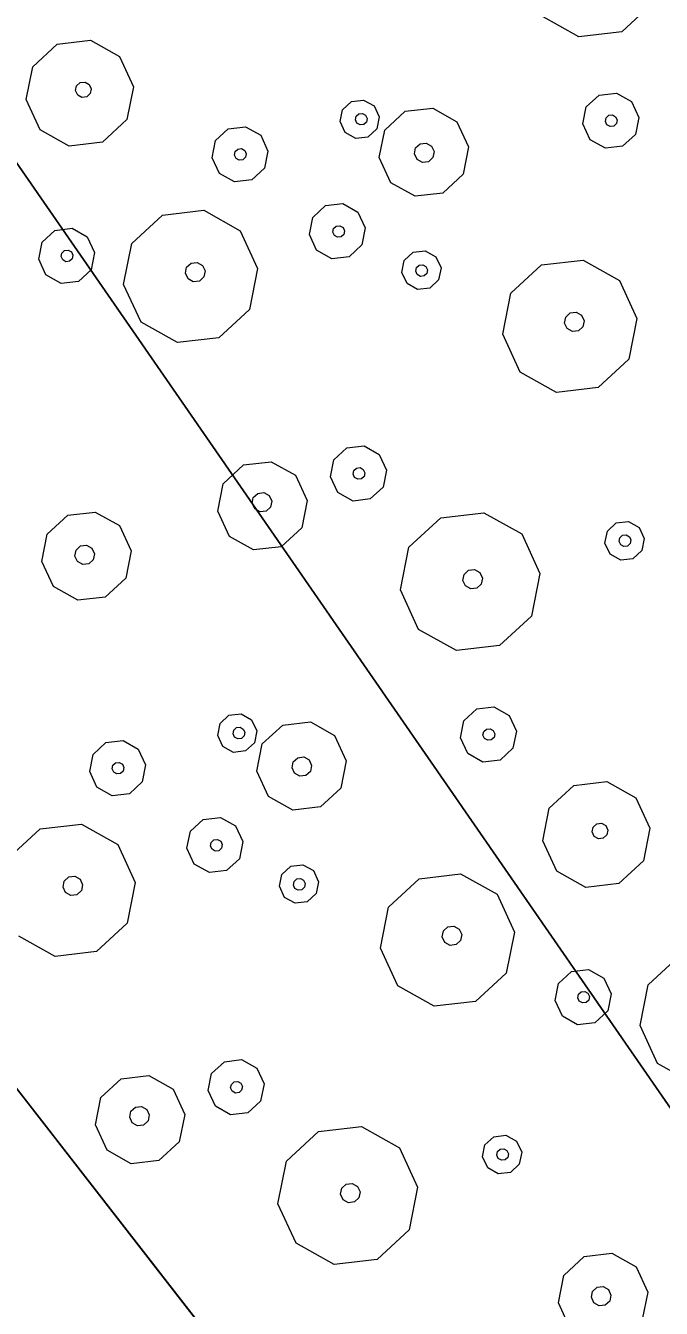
# Model space of a CAD drawing. Header units: metres. Extents: x -2858 to 512, y -1995 to 1252.
# Drawn here: x -465.506 to -463.697, y -150.87 to -147.221 of the extents above; entities that cross this region are included whole.
import ezdxf
from ezdxf.enums import TextEntityAlignment as Align

# ---------------------------------------------------------------- set-up
doc = ezdxf.new("R2010")
doc.units = ezdxf.units.M
for name, color, linetype in [('Calque commun', 7, 'Continuous'), ('Calque11', 7, 'Continuous'), ('Textes', 7, 'Continuous')]:
    doc.layers.add(name, color=color, linetype=linetype)
doc.styles.add('Arial23', font='arial.ttf', dxfattribs={"height": 0.589851})

# ---------------------------------------------------------------- blocks, each defined once
blk = doc.blocks.new('geometrebondepartleger')
at = {"layer": 'Calque11', "color": 7, "linetype": 'Continuous', "lineweight": 9}
blk.add_line((150.3457, 147.4392, 79), (130.1803, 35.9078, 79), dxfattribs=at)
blk = doc.blocks.new('pattern')
at = {"layer": 'Calque commun', "color": 54, "linetype": 'Continuous', "lineweight": 9}
for p, q in [((69.2335, 81.8979), (69.3016, 81.9381)), ((69.202, 81.8253), (69.2335, 81.8979)), ((69.2192, 81.7481), (69.202, 81.8253)), ((69.3025, 81.8094), (69.3094, 81.8253)), ((69.3062, 81.7925), (69.3025, 81.8094)), ((69.3094, 81.8253), (69.3243, 81.8341)), ((69.3243, 81.8341), (69.3415, 81.8325)), ((69.3415, 81.8325), (69.3545, 81.821)), ((69.3545, 81.821), (69.3582, 81.8041)), ((69.3192, 81.7811), (69.3062, 81.7925)), ((69.3364, 81.7794), (69.3192, 81.7811)), ((69.3513, 81.7882), (69.3364, 81.7794)), ((69.3582, 81.8041), (69.3513, 81.7882)), ((69.4569, 81.801), (69.4254, 81.7284)), ((69.2785, 81.6957), (69.2192, 81.7481)), ((69.4254, 81.7284), (69.3573, 81.6882)), ((69.3573, 81.6882), (69.2785, 81.6957)), ((68.7043, 81.6008), (68.7301, 81.485)), ((68.7301, 81.485), (68.6829, 81.3761)), ((68.6829, 81.3761), (68.5807, 81.3158)), ((69.1763, 81.3653), (69.2061, 81.3829)), ((69.2061, 81.3829), (69.2405, 81.3796)), ((69.2405, 81.3796), (69.2665, 81.3567)), ((69.1625, 81.3336), (69.1763, 81.3653)), ((69.17, 81.2998), (69.1625, 81.3336)), ((69.2003, 81.3307), (69.2044, 81.3403)), ((69.2044, 81.3403), (69.2134, 81.3455)), ((69.2134, 81.3455), (69.2237, 81.3446)), ((69.2237, 81.3446), (69.2315, 81.3377)), ((69.2315, 81.3377), (69.2337, 81.3275)), ((69.2665, 81.3567), (69.274, 81.323)), ((68.5807, 81.3158), (68.4626, 81.3271)), ((69.196, 81.2769), (69.17, 81.2998)), ((69.2026, 81.3206), (69.2003, 81.3307)), ((69.2103, 81.3137), (69.2026, 81.3206)), ((69.2207, 81.3127), (69.2103, 81.3137)), ((69.2296, 81.318), (69.2207, 81.3127)), ((69.2337, 81.3275), (69.2296, 81.318)), ((69.274, 81.323), (69.2602, 81.2912)), ((68.6709, 81.2543), (68.7135, 81.2794)), ((68.7135, 81.2794), (68.7627, 81.2747)), ((68.7627, 81.2747), (68.7998, 81.242)), ((69.2304, 81.2736), (69.196, 81.2769)), ((69.2602, 81.2912), (69.2304, 81.2736)), ((69.448, 81.211), (69.5544, 81.2738)), ((69.5544, 81.2738), (69.6775, 81.2621)), ((69.6775, 81.2621), (69.7701, 81.1803)), ((68.6512, 81.2089), (68.6709, 81.2543)), ((68.7998, 81.242), (68.8105, 81.1937)), ((68.662, 81.1607), (68.6512, 81.2089)), ((68.7134, 81.2038), (68.7176, 81.2133)), ((68.7157, 81.1937), (68.7134, 81.2038)), ((68.7235, 81.1868), (68.7157, 81.1937)), ((68.7176, 81.2133), (68.7265, 81.2186)), ((68.7338, 81.1858), (68.7235, 81.1868)), ((68.7265, 81.2186), (68.7368, 81.2176)), ((68.7428, 81.1911), (68.7338, 81.1858)), ((68.7368, 81.2176), (68.7446, 81.2107)), ((68.7469, 81.2006), (68.7428, 81.1911)), ((68.7446, 81.2107), (68.7469, 81.2006)), ((68.8105, 81.1937), (68.7909, 81.1484)), ((69.3988, 81.0976), (69.448, 81.211)), ((68.6991, 81.1279), (68.662, 81.1607)), ((69.7701, 81.1803), (69.797, 81.0597)), ((68.7483, 81.1232), (68.6991, 81.1279)), ((68.7909, 81.1484), (68.7483, 81.1232)), ((69.4257, 80.9769), (69.3988, 81.0976)), ((69.56, 81.0819), (69.5669, 81.0977)), ((69.5638, 81.065), (69.56, 81.0819)), ((69.5669, 81.0977), (69.5818, 81.1065)), ((69.5818, 81.1065), (69.5991, 81.1049)), ((69.5991, 81.1049), (69.612, 81.0934)), ((69.6158, 81.0765), (69.6089, 81.0607)), ((69.612, 81.0934), (69.6158, 81.0765)), ((68.246, 81.0223), (68.3277, 81.0705)), ((68.3277, 81.0705), (68.4222, 81.0615)), ((68.4222, 81.0615), (68.4934, 80.9987)), ((69.5768, 81.0535), (69.5638, 81.065)), ((69.594, 81.0519), (69.5768, 81.0535)), ((69.6089, 81.0607), (69.594, 81.0519)), ((69.797, 81.0597), (69.7478, 80.9463)), ((68.2082, 80.9352), (68.246, 81.0223)), ((68.4934, 80.9987), (68.514, 80.9061)), ((68.7235, 80.9324), (68.8257, 80.9927)), ((68.8257, 80.9927), (68.9438, 80.9814)), ((68.9438, 80.9814), (69.0328, 80.9029)), ((69.5184, 80.8951), (69.4257, 80.9769)), ((68.2289, 80.8425), (68.2082, 80.9352)), ((68.3244, 80.9238), (68.3299, 80.9365)), ((68.3299, 80.9365), (68.3419, 80.9436)), ((68.3419, 80.9436), (68.3556, 80.9422)), ((68.3556, 80.9422), (68.366, 80.9331)), ((68.366, 80.9331), (68.369, 80.9196)), ((68.6763, 80.8235), (68.7235, 80.9324)), ((69.7478, 80.9463), (69.6414, 80.8834)), ((68.3274, 80.9103), (68.3244, 80.9238)), ((68.3378, 80.9011), (68.3274, 80.9103)), ((68.3516, 80.8998), (68.3378, 80.9011)), ((68.3635, 80.9069), (68.3516, 80.8998)), ((68.369, 80.9196), (68.3635, 80.9069)), ((68.514, 80.9061), (68.4763, 80.819)), ((69.0328, 80.9029), (69.0586, 80.7871)), ((69.6414, 80.8834), (69.5184, 80.8951)), ((68.3, 80.7797), (68.2289, 80.8425)), ((68.7021, 80.7077), (68.6763, 80.8235)), ((68.8216, 80.8093), (68.8285, 80.8251)), ((68.8285, 80.8251), (68.8434, 80.8339)), ((68.8434, 80.8339), (68.8606, 80.8323)), ((68.8606, 80.8323), (68.8736, 80.8209)), ((68.8736, 80.8209), (68.8773, 80.804)), ((68.4763, 80.819), (68.3945, 80.7707)), ((68.8254, 80.7924), (68.8216, 80.8093)), ((68.8383, 80.7809), (68.8254, 80.7924)), ((68.8705, 80.7881), (68.8556, 80.7793)), ((68.8773, 80.804), (68.8705, 80.7881)), ((69.0586, 80.7871), (69.0114, 80.6782)), ((68.3945, 80.7707), (68.3, 80.7797)), ((68.8556, 80.7793), (68.8383, 80.7809)), ((69.5204, 80.6894), (69.563, 80.7146)), ((69.563, 80.7146), (69.6122, 80.7099)), ((68.7911, 80.6291), (68.7021, 80.7077)), ((69.0114, 80.6782), (68.9092, 80.6179)), ((69.5007, 80.6441), (69.5204, 80.6894)), ((69.6122, 80.7099), (69.6492, 80.6772)), ((69.6492, 80.6772), (69.66, 80.6289)), ((69.5115, 80.5958), (69.5007, 80.6441)), ((69.5629, 80.6389), (69.567, 80.6485)), ((69.5652, 80.6288), (69.5629, 80.6389)), ((69.567, 80.6485), (69.576, 80.6537)), ((69.576, 80.6537), (69.5863, 80.6528)), ((69.5863, 80.6528), (69.5941, 80.6459)), ((69.5941, 80.6459), (69.5964, 80.6358)), ((68.9092, 80.6179), (68.7911, 80.6291)), ((69.573, 80.6219), (69.5652, 80.6288)), ((69.5833, 80.621), (69.573, 80.6219)), ((69.5922, 80.6262), (69.5833, 80.621)), ((69.5964, 80.6358), (69.5922, 80.6262)), ((69.66, 80.6289), (69.6403, 80.5835)), ((69.7354, 80.5791), (69.8036, 80.6193)), ((69.8036, 80.6193), (69.8823, 80.6118)), ((69.8823, 80.6118), (69.9416, 80.5594)), ((68.2939, 80.555), (68.3364, 80.5801)), ((68.3364, 80.5801), (68.3857, 80.5754)), ((68.3857, 80.5754), (68.4227, 80.5427)), ((69.5485, 80.5631), (69.5115, 80.5958)), ((69.6403, 80.5835), (69.5978, 80.5584)), ((69.704, 80.5065), (69.7354, 80.5791)), ((68.2742, 80.5096), (68.2939, 80.555)), ((68.4227, 80.5427), (68.4335, 80.4944)), ((69.5978, 80.5584), (69.5485, 80.5631)), ((69.9416, 80.5594), (69.9588, 80.4822)), ((68.2849, 80.4614), (68.2742, 80.5096)), ((68.3364, 80.5045), (68.3405, 80.514)), ((68.3386, 80.4944), (68.3364, 80.5045)), ((68.3464, 80.4875), (68.3386, 80.4944)), ((68.3405, 80.514), (68.3494, 80.5193)), ((68.3494, 80.5193), (68.3598, 80.5183)), ((68.3598, 80.5183), (68.3676, 80.5114)), ((68.3698, 80.5013), (68.3657, 80.4918)), ((68.3676, 80.5114), (68.3698, 80.5013)), ((68.4335, 80.4944), (68.4138, 80.4491)), ((69.7212, 80.4293), (69.704, 80.5065)), ((69.797, 80.4891), (69.8038, 80.505)), ((69.8038, 80.505), (69.8187, 80.5138)), ((69.8187, 80.5138), (69.836, 80.5122)), ((69.836, 80.5122), (69.8489, 80.5007)), ((69.8489, 80.5007), (69.8527, 80.4838)), ((67.6293, 80.4284), (67.6431, 80.4601)), ((67.6431, 80.4601), (67.6729, 80.4777)), ((67.6729, 80.4777), (67.7074, 80.4745)), ((67.7074, 80.4745), (67.7333, 80.4516)), ((68.322, 80.4286), (68.2849, 80.4614)), ((68.3568, 80.4865), (68.3464, 80.4875)), ((68.3657, 80.4918), (68.3568, 80.4865)), ((69.8007, 80.4722), (69.797, 80.4891)), ((69.8137, 80.4608), (69.8007, 80.4722)), ((69.8309, 80.4591), (69.8137, 80.4608)), ((69.8458, 80.4679), (69.8309, 80.4591)), ((69.8527, 80.4838), (69.8458, 80.4679)), ((69.9588, 80.4822), (69.9273, 80.4096)), ((67.6369, 80.3946), (67.6293, 80.4284)), ((67.6671, 80.4255), (67.6712, 80.4351)), ((67.6694, 80.4154), (67.6671, 80.4255)), ((67.6712, 80.4351), (67.6802, 80.4403)), ((67.6802, 80.4403), (67.6905, 80.4394)), ((67.6905, 80.4394), (67.6983, 80.4325)), ((67.7006, 80.4224), (67.6964, 80.4128)), ((67.6983, 80.4325), (67.7006, 80.4224)), ((67.7333, 80.4516), (67.7408, 80.4178)), ((68.3712, 80.4239), (68.322, 80.4286)), ((68.4138, 80.4491), (68.3712, 80.4239)), ((68.9744, 80.3897), (68.9882, 80.4214)), ((68.9882, 80.4214), (69.018, 80.439)), ((69.018, 80.439), (69.0524, 80.4357)), ((69.0524, 80.4357), (69.0784, 80.4128)), ((69.7805, 80.3769), (69.7212, 80.4293)), ((67.6628, 80.3717), (67.6369, 80.3946)), ((67.6772, 80.4085), (67.6694, 80.4154)), ((67.6875, 80.4075), (67.6772, 80.4085)), ((67.6964, 80.4128), (67.6875, 80.4075)), ((67.7271, 80.386), (67.6973, 80.3684)), ((67.7408, 80.4178), (67.7271, 80.386)), ((68.9819, 80.3559), (68.9744, 80.3897)), ((69.0138, 80.3869), (69.018, 80.3964)), ((69.0161, 80.3768), (69.0138, 80.3869)), ((69.018, 80.3964), (69.0269, 80.4017)), ((69.0269, 80.4017), (69.0373, 80.4007)), ((69.0373, 80.4007), (69.045, 80.3939)), ((69.0473, 80.3837), (69.0432, 80.3742)), ((69.045, 80.3939), (69.0473, 80.3837)), ((69.0784, 80.4128), (69.0859, 80.379)), ((69.9273, 80.4096), (69.8592, 80.3694)), ((67.6973, 80.3684), (67.6628, 80.3717)), ((67.9148, 80.3058), (68.0213, 80.3686)), ((68.0213, 80.3686), (68.1443, 80.3569)), ((68.1443, 80.3569), (68.237, 80.2751)), ((69.0079, 80.333), (68.9819, 80.3559)), ((69.0239, 80.3699), (69.0161, 80.3768)), ((69.0342, 80.3689), (69.0239, 80.3699)), ((69.0432, 80.3742), (69.0342, 80.3689)), ((69.0721, 80.3473), (69.0423, 80.3297)), ((69.0859, 80.379), (69.0721, 80.3473)), ((69.8592, 80.3694), (69.7805, 80.3769)), ((69.0423, 80.3297), (69.0079, 80.333)), ((67.8656, 80.1924), (67.9148, 80.3058)), ((68.237, 80.2751), (68.2638, 80.1545)), ((68.6794, 80.2504), (68.7476, 80.2906)), ((68.7476, 80.2906), (68.8263, 80.2831)), ((68.8263, 80.2831), (68.8856, 80.2307)), ((68.648, 80.1778), (68.6794, 80.2504)), ((68.0337, 80.1925), (68.0486, 80.2013)), ((68.0486, 80.2013), (68.0659, 80.1997)), ((68.8856, 80.2307), (68.9028, 80.1535)), ((69.0472, 80.1847), (69.0897, 80.2099)), ((69.0897, 80.2099), (69.139, 80.2052)), ((69.139, 80.2052), (69.176, 80.1725)), ((67.8925, 80.0717), (67.8656, 80.1924)), ((68.0269, 80.1767), (68.0337, 80.1925)), ((68.0306, 80.1598), (68.0269, 80.1767)), ((68.0659, 80.1997), (68.0788, 80.1882)), ((68.0826, 80.1713), (68.0757, 80.1555)), ((68.0788, 80.1882), (68.0826, 80.1713)), ((68.6652, 80.1006), (68.648, 80.1778)), ((68.7482, 80.1701), (68.7551, 80.186)), ((68.752, 80.1532), (68.7482, 80.1701)), ((68.7551, 80.186), (68.77, 80.1948)), ((68.77, 80.1948), (68.7872, 80.1931)), ((68.7872, 80.1931), (68.8002, 80.1817)), ((68.804, 80.1648), (68.7971, 80.1489)), ((68.8002, 80.1817), (68.804, 80.1648)), ((69.0275, 80.1394), (69.0472, 80.1847)), ((69.176, 80.1725), (69.1868, 80.1242)), ((68.0436, 80.1483), (68.0306, 80.1598)), ((68.0608, 80.1467), (68.0436, 80.1483)), ((68.0757, 80.1555), (68.0608, 80.1467)), ((68.2638, 80.1545), (68.2147, 80.0411)), ((68.7649, 80.1418), (68.752, 80.1532)), ((68.7822, 80.1401), (68.7649, 80.1418)), ((68.7971, 80.1489), (68.7822, 80.1401)), ((68.9028, 80.1535), (68.8714, 80.0809)), ((69.0383, 80.0911), (69.0275, 80.1394)), ((69.0884, 80.1372), (69.0925, 80.1467)), ((69.0907, 80.127), (69.0884, 80.1372)), ((69.0984, 80.1202), (69.0907, 80.127)), ((69.0925, 80.1467), (69.1015, 80.152)), ((69.1015, 80.152), (69.1118, 80.151)), ((69.1118, 80.151), (69.1196, 80.1441)), ((69.1218, 80.134), (69.1177, 80.1245)), ((69.1196, 80.1441), (69.1218, 80.134)), ((68.7245, 80.0482), (68.6652, 80.1006)), ((69.0753, 80.0584), (69.0383, 80.0911)), ((69.1088, 80.1192), (69.0984, 80.1202)), ((69.1177, 80.1245), (69.1088, 80.1192)), ((69.1868, 80.1242), (69.1671, 80.0788)), ((69.3376, 80.0339), (69.4397, 80.0943)), ((69.4397, 80.0943), (69.5579, 80.083)), ((67.1903, 80.0272), (67.2925, 80.0875)), ((67.2925, 80.0875), (67.4106, 80.0762)), ((67.4106, 80.0762), (67.4996, 79.9977)), ((67.9852, 79.9899), (67.8925, 80.0717)), ((68.8714, 80.0809), (68.8032, 80.0407)), ((69.1245, 80.0537), (69.0753, 80.0584)), ((69.1671, 80.0788), (69.1245, 80.0537)), ((69.5579, 80.083), (69.6468, 80.0045)), ((67.1431, 79.9183), (67.1903, 80.0272)), ((68.2147, 80.0411), (68.1082, 79.9782)), ((68.8032, 80.0407), (68.7245, 80.0482)), ((68.7858, 80.0039), (68.8156, 80.0215)), ((68.8156, 80.0215), (68.85, 80.0182)), ((68.85, 80.0182), (68.876, 79.9953)), ((69.2903, 79.9251), (69.3376, 80.0339)), ((67.4996, 79.9977), (67.5254, 79.8819)), ((68.1082, 79.9782), (67.9852, 79.9899)), ((68.772, 79.9721), (68.7858, 80.0039)), ((68.8077, 79.9718), (68.8118, 79.9813)), ((68.8118, 79.9813), (68.8207, 79.9866)), ((68.8207, 79.9866), (68.8311, 79.9856)), ((68.8311, 79.9856), (68.8388, 79.9787)), ((68.876, 79.9953), (68.8835, 79.9615)), ((69.6468, 80.0045), (69.6726, 79.8886)), ((68.7795, 79.9384), (68.772, 79.9721)), ((68.8099, 79.9616), (68.8077, 79.9718)), ((68.8177, 79.9548), (68.8099, 79.9616)), ((68.828, 79.9538), (68.8177, 79.9548)), ((68.837, 79.9591), (68.828, 79.9538)), ((68.8411, 79.9686), (68.837, 79.9591)), ((68.8388, 79.9787), (68.8411, 79.9686)), ((68.8835, 79.9615), (68.8697, 79.9298)), ((67.1689, 79.8025), (67.1431, 79.9183)), ((67.2884, 79.9041), (67.2953, 79.92)), ((67.2953, 79.92), (67.3102, 79.9287)), ((67.3102, 79.9287), (67.3274, 79.9271)), ((67.3274, 79.9271), (67.3404, 79.9157)), ((67.3404, 79.9157), (67.3442, 79.8988)), ((68.8055, 79.9155), (68.7795, 79.9384)), ((68.8399, 79.9122), (68.8055, 79.9155)), ((68.8697, 79.9298), (68.8399, 79.9122)), ((69.3161, 79.8092), (69.2903, 79.9251)), ((69.4356, 79.9109), (69.4425, 79.9267)), ((69.4394, 79.894), (69.4356, 79.9109)), ((69.4425, 79.9267), (69.4574, 79.9355)), ((69.4574, 79.9355), (69.4746, 79.9339)), ((69.4746, 79.9339), (69.4876, 79.9224)), ((69.4876, 79.9224), (69.4914, 79.9055)), ((67.2922, 79.8872), (67.2884, 79.9041)), ((67.3052, 79.8757), (67.2922, 79.8872)), ((67.3224, 79.8741), (67.3052, 79.8757)), ((67.3373, 79.8829), (67.3224, 79.8741)), ((67.3442, 79.8988), (67.3373, 79.8829)), ((67.5254, 79.8819), (67.4782, 79.773)), ((69.4524, 79.8825), (69.4394, 79.894)), ((69.4696, 79.8809), (69.4524, 79.8825)), ((69.4845, 79.8897), (69.4696, 79.8809)), ((69.4914, 79.9055), (69.4845, 79.8897)), ((69.0691, 79.8329), (69.1117, 79.858)), ((69.1117, 79.858), (69.1609, 79.8533)), ((69.1609, 79.8533), (69.198, 79.8206)), ((67.2579, 79.7239), (67.1689, 79.8025)), ((67.9872, 79.7842), (68.0298, 79.8094)), ((68.0298, 79.8094), (68.079, 79.8047)), ((68.079, 79.8047), (68.1161, 79.772)), ((69.0494, 79.7875), (69.0691, 79.8329)), ((69.198, 79.8206), (69.2087, 79.7723)), ((69.4051, 79.7307), (69.3161, 79.8092)), ((67.4782, 79.773), (67.376, 79.7127)), ((67.9675, 79.7389), (67.9872, 79.7842)), ((68.1161, 79.772), (68.1268, 79.7237)), ((69.0602, 79.7393), (69.0494, 79.7875)), ((69.1116, 79.7824), (69.1158, 79.7919)), ((69.1139, 79.7723), (69.1116, 79.7824)), ((69.1217, 79.7654), (69.1139, 79.7723)), ((69.1158, 79.7919), (69.1247, 79.7972)), ((69.132, 79.7644), (69.1217, 79.7654)), ((69.1247, 79.7972), (69.135, 79.7962)), ((69.1409, 79.7697), (69.132, 79.7644)), ((69.135, 79.7962), (69.1428, 79.7893)), ((69.1451, 79.7792), (69.1409, 79.7697)), ((69.1428, 79.7893), (69.1451, 79.7792)), ((69.2087, 79.7723), (69.189, 79.727)), ((67.9783, 79.6906), (67.9675, 79.7389)), ((68.0297, 79.7338), (68.0339, 79.7433)), ((68.032, 79.7236), (68.0297, 79.7338)), ((68.0339, 79.7433), (68.0428, 79.7486)), ((68.0428, 79.7486), (68.0531, 79.7476)), ((68.0531, 79.7476), (68.0609, 79.7407)), ((68.0632, 79.7306), (68.0591, 79.721)), ((68.0609, 79.7407), (68.0632, 79.7306)), ((69.0972, 79.7065), (69.0602, 79.7393)), ((69.189, 79.727), (69.1465, 79.7018)), ((69.5232, 79.7195), (69.4051, 79.7307)), ((67.376, 79.7127), (67.2579, 79.7239)), ((68.0154, 79.6579), (67.9783, 79.6906)), ((68.0398, 79.7167), (68.032, 79.7236)), ((68.0501, 79.7158), (68.0398, 79.7167)), ((68.0591, 79.721), (68.0501, 79.7158)), ((68.1268, 79.7237), (68.1072, 79.6783)), ((68.2023, 79.6739), (68.2704, 79.7141)), ((68.2704, 79.7141), (68.3491, 79.7066)), ((68.3491, 79.7066), (68.4084, 79.6542)), ((69.1465, 79.7018), (69.0972, 79.7065)), ((66.7607, 79.6498), (66.8033, 79.6749)), ((66.8033, 79.6749), (66.8525, 79.6702)), ((66.8525, 79.6702), (66.8895, 79.6375)), ((68.0646, 79.6532), (68.0154, 79.6579)), ((68.1072, 79.6783), (68.0646, 79.6532)), ((68.1708, 79.6013), (68.2023, 79.6739)), ((68.4084, 79.6542), (68.4256, 79.577)), ((66.741, 79.6044), (66.7607, 79.6498)), ((66.8895, 79.6375), (66.9003, 79.5893)), ((66.7518, 79.5562), (66.741, 79.6044)), ((66.8032, 79.5993), (66.8073, 79.6088)), ((66.8055, 79.5892), (66.8032, 79.5993)), ((66.8132, 79.5823), (66.8055, 79.5892)), ((66.8073, 79.6088), (66.8163, 79.6141)), ((66.8236, 79.5813), (66.8132, 79.5823)), ((66.8163, 79.6141), (66.8266, 79.6131)), ((66.8325, 79.5866), (66.8236, 79.5813)), ((66.8266, 79.6131), (66.8344, 79.6063)), ((66.8367, 79.5961), (66.8325, 79.5866)), ((66.8344, 79.6063), (66.8367, 79.5961)), ((66.9003, 79.5893), (66.8806, 79.5439)), ((68.188, 79.5241), (68.1708, 79.6013)), ((68.2638, 79.5839), (68.2707, 79.5998)), ((68.2675, 79.567), (68.2638, 79.5839)), ((68.2707, 79.5998), (68.2856, 79.6086)), ((68.2856, 79.6086), (68.3028, 79.607)), ((68.3028, 79.607), (68.3158, 79.5955)), ((68.3158, 79.5955), (68.3195, 79.5786)), ((66.7888, 79.5234), (66.7518, 79.5562)), ((66.8806, 79.5439), (66.8381, 79.5188)), ((68.2805, 79.5556), (68.2675, 79.567)), ((68.2978, 79.5539), (68.2805, 79.5556)), ((68.3127, 79.5627), (68.2978, 79.5539)), ((68.3195, 79.5786), (68.3127, 79.5627)), ((68.4256, 79.577), (68.3942, 79.5044)), ((66.8381, 79.5188), (66.7888, 79.5234)), ((67.4412, 79.4845), (67.455, 79.5162)), ((67.455, 79.5162), (67.4848, 79.5338)), ((67.4848, 79.5338), (67.5193, 79.5305)), ((67.5193, 79.5305), (67.5452, 79.5076)), ((67.5452, 79.5076), (67.5527, 79.4738)), ((68.2473, 79.4717), (68.188, 79.5241)), ((67.4488, 79.4507), (67.4412, 79.4845)), ((67.4807, 79.4817), (67.4848, 79.4912)), ((67.4829, 79.4716), (67.4807, 79.4817)), ((67.4907, 79.4647), (67.4829, 79.4716)), ((67.4848, 79.4912), (67.4937, 79.4965)), ((67.4937, 79.4965), (67.5041, 79.4955)), ((67.5041, 79.4955), (67.5119, 79.4887)), ((67.5141, 79.4785), (67.51, 79.469)), ((67.5119, 79.4887), (67.5141, 79.4785)), ((67.5527, 79.4738), (67.539, 79.4421)), ((68.326, 79.4642), (68.2473, 79.4717)), ((68.3942, 79.5044), (68.326, 79.4642)), ((66.4881, 79.4634), (66.6111, 79.4517)), ((66.6111, 79.4517), (66.7038, 79.3699)), ((67.4747, 79.4278), (67.4488, 79.4507)), ((67.5011, 79.4637), (67.4907, 79.4647)), ((67.51, 79.469), (67.5011, 79.4637)), ((67.539, 79.4421), (67.5092, 79.4245)), ((68.6428, 79.3963), (68.711, 79.4365)), ((68.711, 79.4365), (68.7897, 79.429)), ((67.5092, 79.4245), (67.4747, 79.4278)), ((68.7897, 79.429), (68.849, 79.3767)), ((66.7038, 79.3699), (66.7307, 79.2493)), ((67.1463, 79.3452), (67.2144, 79.3854)), ((67.2144, 79.3854), (67.2931, 79.3779)), ((67.2931, 79.3779), (67.3524, 79.3255)), ((68.6114, 79.3237), (68.6428, 79.3963)), ((68.849, 79.3767), (68.8662, 79.2994)), ((67.1148, 79.2726), (67.1463, 79.3452)), ((67.3524, 79.3255), (67.3696, 79.2483)), ((68.7187, 79.3238), (68.7336, 79.3326)), ((68.7336, 79.3326), (68.7508, 79.3309)), ((68.7508, 79.3309), (68.7638, 79.3195)), ((67.2219, 79.2808), (67.2368, 79.2896)), ((67.2368, 79.2896), (67.254, 79.2879)), ((67.254, 79.2879), (67.267, 79.2765)), ((67.514, 79.2795), (67.5566, 79.3047)), ((67.5566, 79.3047), (67.6058, 79.3)), ((67.6058, 79.3), (67.6429, 79.2673)), ((68.6286, 79.2465), (68.6114, 79.3237)), ((68.7118, 79.3079), (68.7187, 79.3238)), ((68.7156, 79.291), (68.7118, 79.3079)), ((68.7285, 79.2795), (68.7156, 79.291)), ((68.7675, 79.3026), (68.7607, 79.2867)), ((68.7638, 79.3195), (68.7675, 79.3026)), ((68.8662, 79.2994), (68.8347, 79.2269)), ((67.132, 79.1954), (67.1148, 79.2726)), ((67.215, 79.2649), (67.2219, 79.2808)), ((67.2188, 79.248), (67.215, 79.2649)), ((67.2708, 79.2596), (67.2639, 79.2437)), ((67.267, 79.2765), (67.2708, 79.2596)), ((67.4943, 79.2342), (67.514, 79.2795)), ((67.6429, 79.2673), (67.6536, 79.219)), ((68.7458, 79.2779), (68.7285, 79.2795)), ((68.7607, 79.2867), (68.7458, 79.2779)), ((67.2318, 79.2366), (67.2188, 79.248)), ((67.249, 79.2349), (67.2318, 79.2366)), ((67.2639, 79.2437), (67.249, 79.2349)), ((67.3696, 79.2483), (67.3382, 79.1757)), ((67.5051, 79.1859), (67.4943, 79.2342)), ((67.5552, 79.232), (67.5594, 79.2415)), ((67.5575, 79.2218), (67.5552, 79.232)), ((67.5653, 79.215), (67.5575, 79.2218)), ((67.5594, 79.2415), (67.5683, 79.2468)), ((67.5756, 79.214), (67.5653, 79.215)), ((67.5683, 79.2468), (67.5786, 79.2458)), ((67.5845, 79.2193), (67.5756, 79.214)), ((67.5786, 79.2458), (67.5864, 79.2389)), ((67.5887, 79.2288), (67.5845, 79.2193)), ((67.5864, 79.2389), (67.5887, 79.2288)), ((67.6536, 79.219), (67.6339, 79.1736)), ((68.6879, 79.1942), (68.6286, 79.2465)), ((68.8347, 79.2269), (68.7666, 79.1866)), ((67.1913, 79.143), (67.132, 79.1954)), ((67.5421, 79.1532), (67.5051, 79.1859)), ((67.8044, 79.1287), (67.9066, 79.1891)), ((67.9066, 79.1891), (68.0247, 79.1778)), ((68.7666, 79.1866), (68.6879, 79.1942)), ((67.2701, 79.1355), (67.1913, 79.143)), ((67.3382, 79.1757), (67.2701, 79.1355)), ((67.5914, 79.1485), (67.5421, 79.1532)), ((67.6339, 79.1736), (67.5914, 79.1485)), ((68.0247, 79.1778), (68.1136, 79.0993)), ((67.2526, 79.0987), (67.2824, 79.1163)), ((67.2824, 79.1163), (67.3169, 79.113)), ((67.3169, 79.113), (67.3428, 79.0901)), ((67.7572, 79.0199), (67.8044, 79.1287)), ((67.2388, 79.0669), (67.2526, 79.0987)), ((67.2745, 79.0666), (67.2786, 79.0761)), ((67.2786, 79.0761), (67.2876, 79.0814)), ((67.2876, 79.0814), (67.2979, 79.0804)), ((67.2979, 79.0804), (67.3057, 79.0735)), ((67.3057, 79.0735), (67.3079, 79.0634)), ((67.3428, 79.0901), (67.3503, 79.0563)), ((68.1136, 79.0993), (68.1394, 78.9835)), ((67.2464, 79.0332), (67.2388, 79.0669)), ((67.2723, 79.0103), (67.2464, 79.0332)), ((67.2767, 79.0564), (67.2745, 79.0666)), ((67.2845, 79.0496), (67.2767, 79.0564)), ((67.2949, 79.0486), (67.2845, 79.0496)), ((67.3038, 79.0539), (67.2949, 79.0486)), ((67.3079, 79.0634), (67.3038, 79.0539)), ((67.3503, 79.0563), (67.3366, 79.0246)), ((67.3068, 79.007), (67.2723, 79.0103)), ((67.3366, 79.0246), (67.3068, 79.007)), ((67.783, 78.9041), (67.7572, 79.0199)), ((67.9025, 79.0057), (67.9093, 79.0215)), ((67.9062, 78.9888), (67.9025, 79.0057)), ((67.9093, 79.0215), (67.9242, 79.0303)), ((67.9242, 79.0303), (67.9415, 79.0287)), ((67.9415, 79.0287), (67.9544, 79.0172)), ((67.9582, 79.0004), (67.9513, 78.9845)), ((67.9544, 79.0172), (67.9582, 79.0004)), ((67.9192, 78.9773), (67.9062, 78.9888)), ((67.9364, 78.9757), (67.9192, 78.9773)), ((67.9513, 78.9845), (67.9364, 78.9757)), ((68.1394, 78.9835), (68.0922, 78.8746)), ((67.5163, 78.8823), (67.5359, 78.9277)), ((67.5359, 78.9277), (67.5785, 78.9528)), ((67.5785, 78.9528), (67.6277, 78.9481)), ((67.6277, 78.9481), (67.6648, 78.9154)), ((67.5784, 78.8772), (67.5826, 78.8867)), ((67.5826, 78.8867), (67.5915, 78.892)), ((67.5915, 78.892), (67.6019, 78.891)), ((67.6019, 78.891), (67.6096, 78.8842)), ((67.6648, 78.9154), (67.6755, 78.8671)), ((67.8719, 78.8255), (67.783, 78.9041)), ((67.527, 78.8341), (67.5163, 78.8823)), ((67.5807, 78.8671), (67.5784, 78.8772)), ((67.5885, 78.8602), (67.5807, 78.8671)), ((67.5988, 78.8592), (67.5885, 78.8602)), ((67.6078, 78.8645), (67.5988, 78.8592)), ((67.6119, 78.874), (67.6078, 78.8645)), ((67.6096, 78.8842), (67.6119, 78.874)), ((67.6755, 78.8671), (67.6559, 78.8218)), ((68.0922, 78.8746), (67.9901, 78.8143)), ((67.5641, 78.8013), (67.527, 78.8341)), ((67.6559, 78.8218), (67.6133, 78.7967)), ((67.9901, 78.8143), (67.8719, 78.8255)), ((67.6133, 78.7967), (67.5641, 78.8013)), ((68.0802, 78.7527), (68.1228, 78.7779)), ((68.1228, 78.7779), (68.172, 78.7732)), ((68.0606, 78.7074), (68.0802, 78.7527)), ((68.172, 78.7732), (68.2091, 78.7404)), ((68.2091, 78.7404), (68.2198, 78.6922)), ((68.0713, 78.6591), (68.0606, 78.7074)), ((68.1228, 78.7022), (68.1269, 78.7118)), ((68.1269, 78.7118), (68.1358, 78.717)), ((68.1358, 78.717), (68.1462, 78.7161)), ((68.1462, 78.7161), (68.154, 78.7092)), ((68.154, 78.7092), (68.1562, 78.6991)), ((68.125, 78.6921), (68.1228, 78.7022)), ((68.1328, 78.6852), (68.125, 78.6921)), ((68.1431, 78.6842), (68.1328, 78.6852)), ((68.1521, 78.6895), (68.1431, 78.6842)), ((68.1562, 78.6991), (68.1521, 78.6895)), ((68.2198, 78.6922), (68.2002, 78.6468)), ((68.1084, 78.6264), (68.0713, 78.6591)), ((68.2002, 78.6468), (68.1576, 78.6217)), ((68.1576, 78.6217), (68.1084, 78.6264)), ((67.6553, 78.5207), (67.737, 78.569)), ((67.737, 78.569), (67.8315, 78.56)), ((67.8315, 78.56), (67.9027, 78.4972)), ((67.6175, 78.4336), (67.6553, 78.5207)), ((67.9027, 78.4972), (67.9233, 78.4045)), ((67.6382, 78.341), (67.6175, 78.4336)), ((67.7338, 78.4223), (67.7393, 78.435)), ((67.7368, 78.4088), (67.7338, 78.4223)), ((67.7393, 78.435), (67.7512, 78.442)), ((67.7512, 78.442), (67.765, 78.4407)), ((67.765, 78.4407), (67.7754, 78.4315)), ((67.7784, 78.418), (67.7729, 78.4053)), ((67.7754, 78.4315), (67.7784, 78.418)), ((67.7471, 78.3996), (67.7368, 78.4088)), ((67.7609, 78.3983), (67.7471, 78.3996)), ((67.7729, 78.4053), (67.7609, 78.3983)), ((67.9233, 78.4045), (67.8856, 78.3174)), ((67.7093, 78.2782), (67.6382, 78.341)), ((67.8856, 78.3174), (67.8038, 78.2691)), ((67.8038, 78.2691), (67.7093, 78.2782))]:
    blk.add_line(p, q, dxfattribs=at)
at = {"layer": 'Calque commun', "color": 7, "linetype": 'Continuous', "lineweight": 9}
mesh = blk.add_polyface(dxfattribs=at)
corners = [(70.8497, 113.5412), (53.8349, 19.1692), (74.7282, 106.3237), (76.0435, 113.5984), (74.769, 106.1763), (58.8077, 18.2701), (114.1703, 105.207), (114.1703, 98.5387)]
mesh.append_faces([[corners[k] for k in face] for face in [(3, 4, 6)]], dxfattribs={"vtx0": -1, "vtx1": -1, "color": 7})
mesh.append_faces([[corners[k] for k in face] for face in [(3, 2, 4)]], dxfattribs={"vtx0": -1, "vtx2": -1, "color": 7})
mesh.append_faces([[corners[k] for k in face] for face in [(5, 2, 1)]], dxfattribs={"vtx1": -1, "color": 7})
mesh.append_faces([[corners[k] for k in face] for face in [(0, 1, 2), (3, 0, 2)]], dxfattribs={"vtx1": -1, "vtx2": -1, "color": 7})
mesh.append_faces([[corners[k] for k in face] for face in [(4, 7, 6)]], dxfattribs={"vtx2": -1, "color": 7})

msp = doc.modelspace()

# ---------------------------------------------------------------- block references
at = {"layer": 'Calque commun', "color": 0, "linetype": 'ByBlock', "lineweight": -2, "rotation": 228.1617603435354}
for name, p in [('geometrebondepartleger', (-440.1616, 15.2632)), ('pattern', (-478.5712, -44.6144))]:
    msp.add_blockref(name, p, dxfattribs=at)

# ---------------------------------------------------------------- texts
at = {"layer": 'Textes', "color": 5, "linetype": 'ByBlock', "lineweight": -2, "style": 'Arial23'}
msp.add_text('HAIE EXISTANTE DU STADE', height=0.966411, rotation=308.1618, dxfattribs=at).set_placement((-471.9371, -148.2132), align=Align.BOTTOM_LEFT)

doc.saveas('drawing.dxf')
